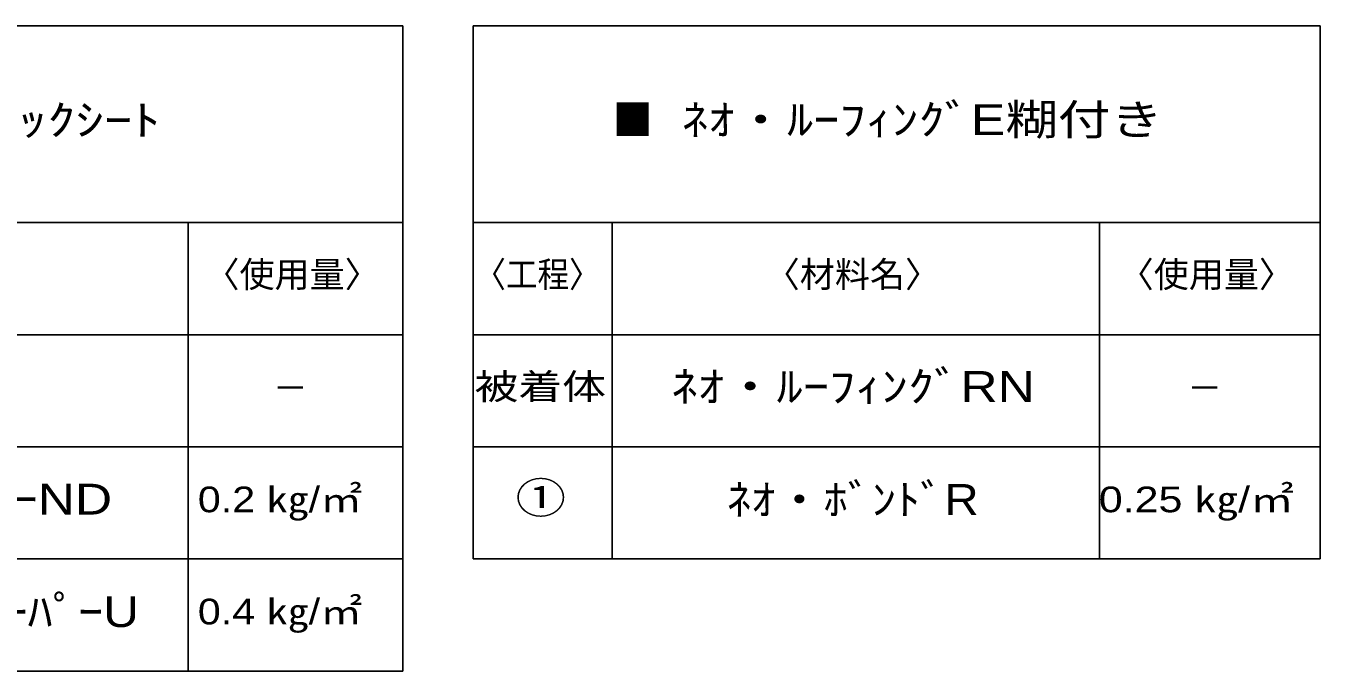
# Model space of a CAD drawing. Units: millimetres, scale not verified. Extents: x -101 to 127, y -83 to 74.
# Drawn here: x -0.9 to 91.4, y -82.9 to -36.9 of the extents above; entities that cross this region are included whole.
import ezdxf
from ezdxf.enums import TextEntityAlignment as Align

# ---------------------------------------------------------------- set-up
doc = ezdxf.new("R2010")
doc.units = ezdxf.units.MM
doc.header["$LTSCALE"] = 0.1
doc.layers.add('0-8_Z_O-文字', color=134, linetype='Continuous')
doc.styles.add('HGPｺﾞｼｯｸM', font='')
doc.styles.get('HGPｺﾞｼｯｸM').set_extended_font_data('HGPｺﾞｼｯｸM')

msp = doc.modelspace()

# ---------------------------------------------------------------- linework, layer by layer
at = {"layer": '0-8_Z_O-文字'}
for p, q in [((-33.9729, -36.9134), (26.0271, -36.9134)), ((26.0271, -36.9134), (26.0271, -82.9399)), ((31.0271, -36.9134), (91.4476, -36.9134)), ((31.0271, -36.9134), (31.0271, -74.9399)), ((91.4476, -36.9134), (91.4476, -74.9399)), ((-33.9729, -50.9399), (26.0271, -50.9399)), ((31.0271, -50.9399), (91.4476, -50.9399)), ((-33.9729, -58.9399), (26.0271, -58.9399)), ((31.0271, -58.9399), (91.4476, -58.9399)), ((-33.9729, -66.9399), (26.0271, -66.9399)), ((31.0271, -66.9399), (91.4476, -66.9399)), ((-33.9729, -74.9399), (26.0271, -74.9399)), ((31.0271, -74.9399), (91.4476, -74.9399)), ((-33.9729, -82.9399), (26.0271, -82.9399))]:
    msp.add_line(p, q, dxfattribs=at)
at = {"layer": '0-8_Z_O-文字', "color": 1}
for p, q in [((10.7002, -50.9399), (10.7002, -82.9399)), ((40.9562, -50.9399), (40.9562, -74.9399)), ((75.7002, -50.9399), (75.7002, -74.9399))]:
    msp.add_line(p, q, dxfattribs=at)

# ---------------------------------------------------------------- texts
at = {"layer": '0-8_Z_O-文字', "style": 'HGPｺﾞｼｯｸM'}
for s, height, width, p in [(' ﾌｧｽﾄﾊﾞｯｸｼｰﾄ', 2.199, 1.35, (-14.6328, -45.3886)), (' ﾈｵ・ﾙｰﾌｨﾝｸﾞE糊付き', 2.199, 1.25, (44.8972, -45.3581)), ('〈工程〉', 1.833, 0.9, (31.1249, -56.1074)), ('被着体', 1.833, 1.25, (31.1376, -64.1074)), ('ﾈｵ・ﾙｰﾌｨﾝｸﾞRN', 2.199, 1.25, (45.1709, -64.3942)), ('ﾈｵ・ﾌﾟﾗｲﾏｰND', 2.199, 1.25, (-18.7708, -72.4323)), ('①', 2.199, 1.2, (34.0576, -72.3409)), ('0.2 ㎏/㎡', 1.833, 1.2, (11.3966, -72.1581)), ('ﾈｵ・ﾎﾞﾝﾄﾞR', 2.199, 1.15, (49.1303, -72.4551)), ('0.25 ㎏/㎡', 1.833, 1.25, (75.6615, -72.1581)), ('ﾈｵ・ﾎﾞﾝﾄﾞｽｰﾊﾟｰU', 2.199, 1.2, (-20.5449, -80.4551)), ('0.4 ㎏/㎡', 1.833, 1.2, (11.3966, -80.1581))]:
    msp.add_text(s, height=height, dxfattribs=dict(at, width=width)).set_placement(p, align=Align.BOTTOM_LEFT)
at = {"layer": '0-8_Z_O-文字', "color": 3, "style": 'HGPｺﾞｼｯｸM', "width": 0.95}
msp.add_text('■', height=2.199, dxfattribs=at).set_placement((40.9987, -45.3581), align=Align.BOTTOM_LEFT)
at = {"layer": '0-8_Z_O-文字', "style": 'HGPｺﾞｼｯｸM'}
for s, p in [('〈使用量〉', (11.8725, -56.1074)), ('〈材料名〉', (51.8371, -56.1074)), ('〈使用量〉', (77.0828, -56.1074)), ('－', (16.7456, -64.1899)), ('－', (81.9559, -64.1899))]:
    msp.add_text(s, height=1.833, dxfattribs=at).set_placement(p, align=Align.BOTTOM_LEFT)

doc.saveas('drawing.dxf')
